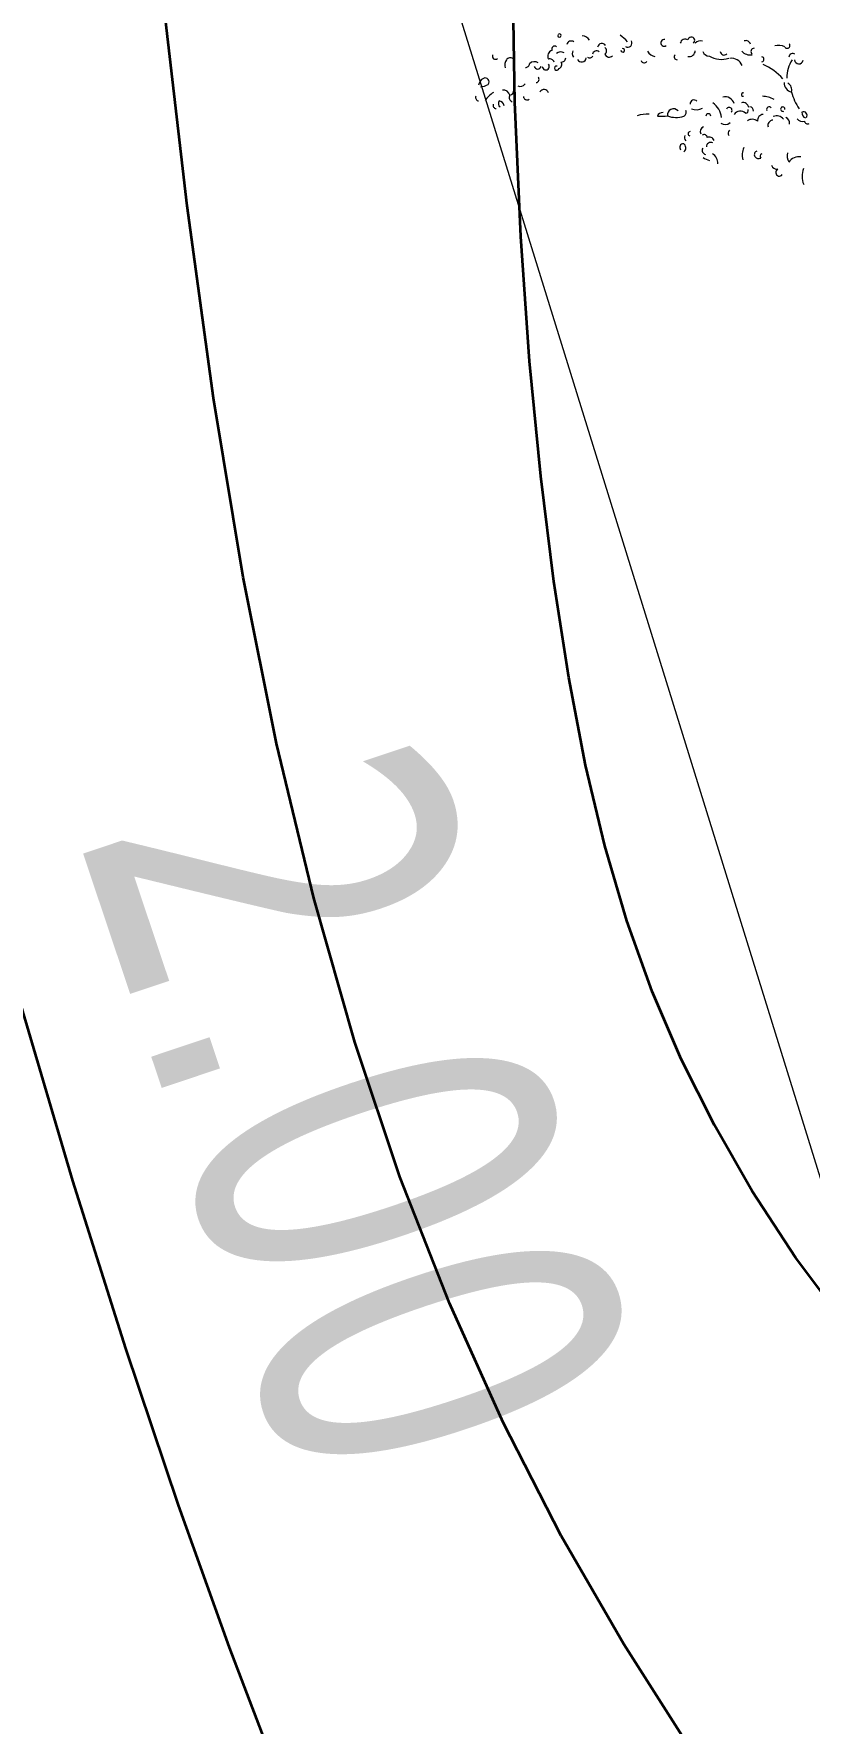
# Model space of a CAD drawing. Header units: millimetres. Extents: x 563604 to 809435, y 2337 to 1331933.
# Drawn here: x 737328 to 739474, y 1239113 to 1243788 of the extents above; entities that cross this region are included whole.
import ezdxf

# ---------------------------------------------------------------- set-up
doc = ezdxf.new("R2010")
doc.units = ezdxf.units.MM
for name, color, linetype, lineweight in [('A-ANNO-DIMS', 211, 'Continuous', 9), ('A-ANNO-DIMS-340', 211, 'Continuous', 9), ('DM CAI-1', 9, 'Continuous', 35), ('ks_caytram-1', 253, 'Continuous', 9), ('MUONG DAT-1', 253, 'Continuous', 9), ('NCD', 7, 'Continuous', 9), ('NCV_TKCS_HIEN TRANG_251226_dwg-1', 253, 'Continuous', 9)]:
    doc.layers.add(name, color=color, linetype=linetype, lineweight=lineweight)
doc.styles.add('Arial_2', font='arial_0.ttf', dxfattribs={"width": 0.9, "height": 1360})
doc.styles.add('Tahoma', font='tahoma_0.ttf', dxfattribs={"width": 0.75, "height": 1000.213374})
doc.dimstyles.new('1_Dim_chi_tiet_khu_đất_1', dxfattribs={"dimscale": 304.8, "dimtxt": 1387.552784, "dimasz": 1.338583, "dimexe": 1.115486, "dimexo": 0.0625, "dimgap": 0.111549, "dimtad": 1, "dimdec": 0, "dimrnd": 5, "dimzin": 0, "dimdsep": 46, "dimtxsty": 'Arial_2', "dimblk1": 'OBLIQUE', "dimblk2": 'OBLIQUE', "dimsah": 1, "dimcen": 0.09, "dimdle": 1.115486, "dimazin": 0, "dimtfac": 1, "dimtdec": 4, "dimtix": 1, "dimtmove": 0, "dimatfit": 3, "dimfxl": 3.346457, "dimfxlon": 1, "dimtvp": 1, "dimtolj": 1, "dimtzin": 0, "dimarcsym": 2})

# ---------------------------------------------------------------- blocks, each defined once
blk = doc.blocks.new('NCV_TKCS_HIEN TRANG_251226_dwg_CX-2645538-TỔNG THỂ_HIỆN TRẠNG KHU ĐẤT')
at = {"layer": 'ks_caytram-1'}
for centre, radius, start, end in [((723453.1, 1293601.5), 8.15, 52.6141, 206.2361), ((723466.3, 1293638.8), 4.77, 144.6631, 125.6069), ((723498.9, 1293611.8), 12, 54.0741, 170.9566), ((723528.1, 1293613.4), 24.9, 30.525, 86.8874), ((723584, 1293605), 12.2, 33.0461, 169.844), ((723584.2, 1293596.6), 12.3, 309.8431, 50.4271), ((723564, 1293539.8), 122.2, 42.1851, 54.8191), ((723641.6, 1293598), 4.93, 175.0231, 95.2473), ((723655.5, 1293618.3), 11.8, 236.3381, 29.9811), ((723756.4, 1293618.6), 9.34, 77.6191, 305.2721), ((723814.4, 1293615.3), 13.7, 56.0801, 169.8573), ((723831.3, 1293624.9), 9.48, 312.0871, 168.6928), ((723857.3, 1293602.5), 21.6, 76.7431, 134.5747), ((723982.3, 1293611.5), 13.3, 14.7561, 112.3841), ((724005.7, 1293594.3), 9.46, 92.6721, 230.7291), ((724072.2, 1293575.6), 36.3, 60.5251, 106.0596), ((724096.7, 1293611.2), 7.63, 210.8371, 41.4881), ((723289.4, 1293581.7), 8.58, 155.7941, 310.7371), ((723339.5, 1293557.6), 24.6, 144.2181, 198.9901), ((723330.2, 1293565), 12.6, 54.7131, 146.7966), ((723373.6, 1293560.4), 9.69, 261.2661, 2.9781), ((723397, 1293547.3), 19.3, 55.6301, 135.0282), ((723428.7, 1293553.3), 9.69, 180.4691, 43.4051), ((723451.2, 1293581.4), 17.4, 108.2631, 207.5091), ((723440.3, 1293562.7), 11.5, 14.1711, 112.9683), ((723458.9, 1293548.6), 6.02, 75.8151, 351.8371), ((723470.3, 1293574.6), 18.9, 61.8141, 130.4747), ((723461.9, 1293558.4), 11.1, 285.5041, 40.0571), ((723472.2, 1293577.1), 11.6, 261.1561, 358.7251), ((723517.6, 1293588.9), 15.9, 149.5681, 217.8561), ((723527.7, 1293578.8), 13.2, 209.0241, 351.8561), ((723550.2, 1293585.9), 9.06, 227.8121, 338.4471), ((723569.1, 1293584.3), 12, 52.2471, 166.9028), ((723604.3, 1293592.6), 13.4, 204.0851, 312.4081), ((723701, 1293572.4), 8.88, 199.1791, 324.8301), ((723735, 1293608.1), 27.7, 207.7331, 260.8631), ((723791.6, 1293579.7), 7.72, 132.7251, 272.7861), ((723825.4, 1293597.4), 16.8, 258.7301, 357.2911), ((723880.7, 1293600.5), 18.3, 199.3541, 271.8991), ((723913.8, 1293635.6), 62.6, 238.6701, 289.7071), ((723922, 1293595.5), 10.6, 185.1391, 314.0191), ((723942.7, 1293544.9), 31, 20.1421, 98.2004), ((723994, 1293616.5), 31.2, 221.5791, 280.5051), ((724024.8, 1293573.1), 7.45, 283.1301, 77.14), ((723955.1, 1293399.3), 176.5, 42.7391, 64.9221), ((724185.4, 1293522.9), 89.5, 147.0241, 181.0191), ((724111.7, 1293579.1), 10.3, 51.7281, 178.5741), ((724128.8, 1293572.2), 11.8, 182.7731, 352.0441), ((723268.2, 1293497.8), 25.7, 118.0176, 171.818), ((723261, 1293510.6), 11, 320.8581, 116.7318), ((723406.2, 1293556.3), 10, 198.5701, 341.7001), ((723399.9, 1293518.2), 9.99, 284.3151, 36.6461), ((724116.1, 1293509.1), 28, 180.2031, 253.8061), ((723244.8, 1293468), 10.4, 161.9951, 258.7881), ((723243.9, 1293547.6), 50.8, 275.0081, 300.3131), ((723318.2, 1293422.3), 68.2, 120.0028, 147.4732), ((723309.9, 1293468.7), 19.5, 14.7971, 93.7987), ((723340.2, 1293467.8), 12.9, 152.7951, 248.5861), ((723326.8, 1293486.7), 13.2, 278.6081, 6.5251), ((723357.7, 1293514.3), 16.3, 245.9651, 325.3531), ((723376.8, 1293471), 10.1, 183.3161, 303.8261), ((723423.8, 1293476.7), 12.8, 17.9991, 151.3907), ((723838.9, 1293449.7), 10.9, 42.3501, 182.6811), ((723925.2, 1293443.8), 25.5, 15.3871, 105.3932), ((723974.5, 1293475.4), 4.75, 64.5741, 281.4431), ((724025.9, 1293399.7), 71.2, 61.069, 88.3567), ((724089.5, 1293488.9), 19.9, 340.5231, 64.2451), ((724282.5, 1293535.7), 182.3, 197.0421, 212.9551), ((723292.5, 1293446.4), 9.77, 164.4261, 260.7861), ((723309.7, 1293450.8), 12.3, 144.2491, 231.2101), ((723297.5, 1293442.3), 15.9, 8.479, 81.791), ((723706.6, 1293357.7), 63.7, 83.1211, 112.8558), ((723751.2, 1293411.7), 14, 81.3964, 164.3433), ((723744.5, 1293584.1), 168.7, 267.6761, 277.1741), ((723781.8, 1293419.7), 16.5, 39.1111, 190.7101), ((723789.3, 1293478.2), 66, 248.9101, 288.4961), ((723805.9, 1293426), 11.2, 292.5071, 28.4551), ((723844.5, 1293471.9), 38.4, 250.1451, 298.2961), ((723878.4, 1293415.8), 6.7, 0.1351, 180.1351), ((723857.5, 1293404.7), 58.3, 7.7271, 55.4031), ((723936.1, 1293432.3), 7.9, 318.8261, 160.9309), ((723966.9, 1293409), 20.5, 46.3001, 146.1997), ((723974, 1293437.2), 16.2, 8.1831, 104.7073), ((723981.3, 1293431.7), 7.87, 268.2891, 16.2341), ((723992, 1293430.4), 11.4, 355.474, 83.3754), ((724031.6, 1293403.6), 17.1, 94.6801, 186.6451), ((724046.8, 1293434.5), 7.04, 35.2661, 202.2261), ((724066.9, 1293392.2), 24.5, 38.2021, 110.7842), ((724084.5, 1293435.2), 6.1, 350.5221, 296.0121), ((724151.6, 1293424.6), 14.3, 172.3771, 253.3621), ((724142.2, 1293418.1), 9.67, 320.8461, 119.8976), ((723828.6, 1293367), 6.24, 93.8561, 256.0261), ((723871.3, 1293372.7), 15.3, 114.2321, 203.5371), ((723925.2, 1293411.4), 19, 230.0071, 315.2431), ((723944.1, 1293369), 10.9, 133.9731, 217.5011), ((724000, 1293385.3), 21.9, 48.1211, 127.5666), ((724058.7, 1293389.7), 15.5, 96.1861, 193.6491), ((724088, 1293397.4), 15.2, 347.237, 71.748), ((724139.1, 1293420.3), 19.1, 218.0101, 285.3901), ((724153.7, 1293404.2), 9.75, 193.3761, 293.7651), ((723809.6, 1293329.4), 10.3, 91.6711, 218.5641), ((723802.8, 1293328.2), 13.3, 305.4681, 60.5261), ((723825.6, 1293356.5), 13.1, 154.8431, 222.9181), ((723873.1, 1293321.4), 11.9, 148.8281, 258.6991), ((723866.7, 1293356.5), 8.44, 0.9781, 126.1625), ((723885.3, 1293331.1), 12.3, 63.2941, 180.9881), ((723881.2, 1293344.3), 13.7, 19.1651, 116.3442), ((724024.7, 1293307.3), 52.5, 155.7191, 193.1301), ((723895.3, 1293342.2), 51, 232.2671, 254.8731), ((723873.1, 1293285.5), 31.3, 357.4301, 57.7881), ((724015.4, 1293309.6), 9.78, 106.3901, 211.8041), ((724017.9, 1293311.4), 12.9, 212.8301, 297.5771), ((724027.7, 1293305), 6.37, 105.3891, 232.2591), ((724069.5, 1293286.7), 17.9, 202.0031, 274.2561), ((724128.7, 1293305.8), 32.4, 164.0131, 211.1201), ((724131, 1293265.6), 38.1, 84.948, 142.1796), ((724074.9, 1293259.8), 9.89, 114.3321, 326.4111), ((724195.9, 1293249), 58.1, 157.5151, 202.7551)]:
    blk.add_arc(centre, radius, start, end, dxfattribs=at)
blk = doc.blocks.new('NCV_TKCS_HIEN TRANG_251226_dwg-1595164-TỔNG THỂ_HIỆN TRẠNG KHU ĐẤT')
at = {"layer": 'DM CAI-1', "flags": 128}
for points in [[(739142.2, 1239047.4), (738961.1, 1239332), (738788, 1239631.7), (738627, 1239945.4), (738478.4, 1240275.5), (738341.8, 1240625.2), (738216.8, 1240997.7), (738103.1, 1241396.2), (738000.2, 1241823.9), (737907.8, 1242284.1), (737825.5, 1242779.8), (737752.7, 1243311.5), (737688.5, 1243867.9), (737631.9, 1244434.7), (737581.9, 1244997.8), (737537.4, 1245543), (737497.5, 1246056.2), (737460.9, 1246523.1), (737426.8, 1246929.5), (737394.1, 1247265.6), (737361.5, 1247538.3), (737327.9, 1247758.8)], [(738002, 1238976.9), (737869.6, 1239322.2), (737728.7, 1239715.9), (737583.1, 1240149.3), (737436.8, 1240613.3), (737293.6, 1241099.3)], [(739572.9, 1240220.1), (739436, 1240401.5), (739316.8, 1240585.1), (739212, 1240767.4), (739120.1, 1240950.4), (739039.7, 1241137.9), (738969.7, 1241333.5), (738908.7, 1241541.1), (738855.6, 1241764.2), (738809.2, 1242006.7), (738768, 1242272.1), (738731.5, 1242563.6), (738700.4, 1242881.8), (738676.1, 1243226.7), (738659.9, 1243598.3), (738653.2, 1243996.5)]]:
    blk.add_lwpolyline(points, dxfattribs=at)
at = {"layer": 'MUONG DAT-1', "flags": 128}
blk.add_lwpolyline([(752286.9, 1199548), (747733.3, 1213433.3), (740799, 1236446.8), (737239.8, 1247927.9), (731715.3, 1265616), (728295.2, 1276774.1), (725536.1, 1284652.1), (720895.6, 1301124.3), (717081.2, 1300936.3), (710093.2, 1307531.3), (707990.2, 1306468.1), (691820.2, 1300720.9), (687515.8, 1297110), (687945.7, 1294643.5), (696311.8, 1277455.4), (695625.2, 1272682.1)], dxfattribs=at)
blk.add_blockref('NCV_TKCS_HIEN TRANG_251226_dwg_CX-2645538-TỔNG THỂ_HIỆN TRẠNG KHU ĐẤT', (15316.7, -49856.1))
at = {"layer": 'NCD', "insert": (738705.9, 1240964.7), "char_height": 1000.21, "width": 2355.813, "attachment_point": 2, "rotation": 288.5439, "line_spacing_factor": 0.994306, "style": 'Tahoma'}
blk.add_mtext('2.00', dxfattribs=at)
blk = doc.blocks.new('DIMBLOCK1-TỔNG THỂ_HIỆN TRẠNG KHU ĐẤT')
at = {"layer": 'A-ANNO-DIMS-340'}
for p, q in [((741408.5, 1206190.7), (721160, 1273417.7)), ((720281.4, 1272798), (721583.6, 1273190.2)), ((721258.1, 1273092.1), (720281.4, 1272798)), ((740333.8, 1206222.1), (741636, 1206614.3)), ((741310.4, 1206516.3), (740333.8, 1206222.1))]:
    blk.add_line(p, q, dxfattribs=at)
at = {"layer": 'A-ANNO-DIMS-340', "lineweight": 25}
for p, q in [((721258.1, 1273092.1), (721003.9, 1273228.6)), ((721258.1, 1273092.1), (721512.3, 1272955.6)), ((741310.4, 1206516.3), (741056.3, 1206652.8)), ((741310.4, 1206516.3), (741564.6, 1206379.8))]:
    blk.add_line(p, q, dxfattribs=at)
at = {"layer": 'A-ANNO-DIMS-340', "color": 0, "insert": (732330.2, 1242571.6), "char_height": 1360, "width": 5635.599, "attachment_point": 1, "rotation": 286.7621, "line_spacing_factor": 0.941778, "style": 'Arial_2'}
blk.add_mtext('69530', dxfattribs=at)
blk = doc.blocks.new('_Oblique')
at = {"color": 0, "linetype": 'ByBlock', "lineweight": -2}
blk.add_line((-0.5, -0.5), (0.5, 0.5), dxfattribs=at)

msp = doc.modelspace()

# ---------------------------------------------------------------- block references
at = {"layer": 'NCV_TKCS_HIEN TRANG_251226_dwg-1'}
msp.add_blockref('NCV_TKCS_HIEN TRANG_251226_dwg-1595164-TỔNG THỂ_HIỆN TRẠNG KHU ĐẤT', (0, 0), dxfattribs=at)

# ---------------------------------------------------------------- dimensions: what is measured, and where the dimension line sits
at = {"layer": 'A-ANNO-DIMS'}
dim = msp.add_linear_dim(base=(721258.1, 1273092.1), p1=(740333.8, 1206222.1), p2=(720281.4, 1272798), angle=286.7621, dimstyle='1_Dim_chi_tiet_khu_đất_1', override={"dimpost": '<>', "dimfxl": 69530.142663}, dxfattribs=at)
dim.commit()
dim.dimension.update_dxf_attribs({"geometry": 'DIMBLOCK1-TỔNG THỂ_HIỆN TRẠNG KHU ĐẤT', "text_midpoint": (731982.1, 1240014.4)})

doc.saveas('drawing.dxf')
